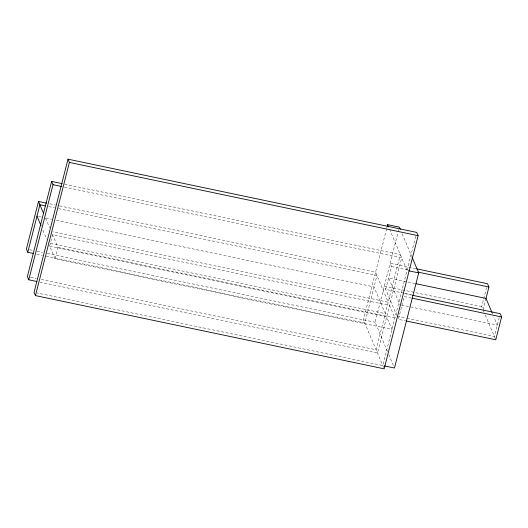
<?xml version="1.0" encoding="UTF-8"?>
<svg xmlns="http://www.w3.org/2000/svg" width="528" height="528" viewBox="0 0 528 528"><rect width="100%" height="100%" fill="white"/><g stroke="black" fill="none" stroke-linecap="round" stroke-linejoin="round"><path stroke-width="0.4" stroke-dasharray="2.64 1.98" d="M49.672 246.114L386.687 316.886L391.987 329.419L54.965 258.641L49.672 246.114L52.576 234.696L389.598 305.474L394.898 318.001L57.875 247.229L52.576 234.696M54.965 258.641L57.875 247.229M386.648 228.677L363.422 319.803L383.882 368.181M386.852 227.878L387.255 226.281M387.479 351.516L375.111 322.252L397.927 232.729M398.132 231.931L398.746 229.535M415.899 268.693L390.139 263.281L391.525 266.548L385.704 289.377L411.464 294.789M415.701 236.386L382.774 365.561L37.297 293.014M484.051 312.055L481.727 306.563L486.539 287.674M483.107 309.83L486.017 298.419M499.217 317.638L494.399 336.527L406.652 318.1M64.548 184.127L400.336 254.648L376.094 349.767L41.105 279.418M64.31 187.057L401.722 257.915L377.474 353.034L40.069 282.176M391.525 266.548L407.623 269.933M49.81 203.834L55.453 205.022M59.486 205.867L375.54 272.243L388.212 302.207L52.807 231.766M48.774 206.6L54.417 207.781M58.45 208.626L376.926 275.51L364.802 323.07L46.325 256.186M415.18 283.543L388.615 277.966L399.901 304.663M481.727 306.563L384.325 286.11L396.68 315.335M38.61 216.487L41.831 217.166M45.863 218.011L51.506 219.199M56.344 220.209L374.015 286.922L385.308 313.619L48.286 242.847M404.422 293.581L411.668 295.106M411.437 298.036L404.197 296.512L398.376 319.341L405.623 320.866M401.511 304.999L497.31 325.116L493.858 316.958M396.997 316.074L405.847 317.935M29.627 249.704L32.848 250.378M36.881 251.229L42.524 252.41M47.362 253.427L375.111 322.252M36.65 254.159L42.293 255.341M30.611 277.213L36.26 278.401M491.977 312.51L492.604 313.988M485.305 315.025L495.502 339.141M402.211 233.884L411.728 256.397M389.572 229.178L407.022 270.442M388.753 354.512L393.829 366.518M45.553 218.084L49.625 227.72M42.953 230.241L46.715 239.138"/><path stroke-width="0.79" d="M46.583 203.161L38.524 201.465L26.4 249.025L27.779 252.292L33.429 253.48M27.779 252.292L39.904 204.732L45.547 205.92M62.126 183.619L51.632 181.414L27.383 276.533L28.769 279.807L36.841 281.497M28.769 279.807L53.011 184.681L51.632 181.414M68.013 159.166L34.063 292.334L35.449 295.601L384.16 368.834L418.103 235.666L416.717 232.399L68.013 159.166L69.392 162.439L35.449 295.601M387.255 226.281L387.664 224.677L399.353 227.132L400.303 229.383M412.045 257.143L418.711 272.897L394.462 368.016L384.331 365.891M485.918 298.815L488.928 287.008L487.542 283.734L416.704 268.858M412.474 295.271L500.221 313.698L501.6 316.972L495.779 339.794L406.428 321.031M69.392 162.439L418.103 235.666M53.011 184.681L61.888 186.549M418.09 272.131L488.928 287.008M408.58 270.772L418.711 272.897M415.985 283.714L486.017 298.419L491.977 312.51M412.243 298.201L501.6 316.972M387.664 224.677L388.615 226.928M38.524 201.465L43.666 213.635M36.993 216.15L41.072 225.786"/></g></svg>
